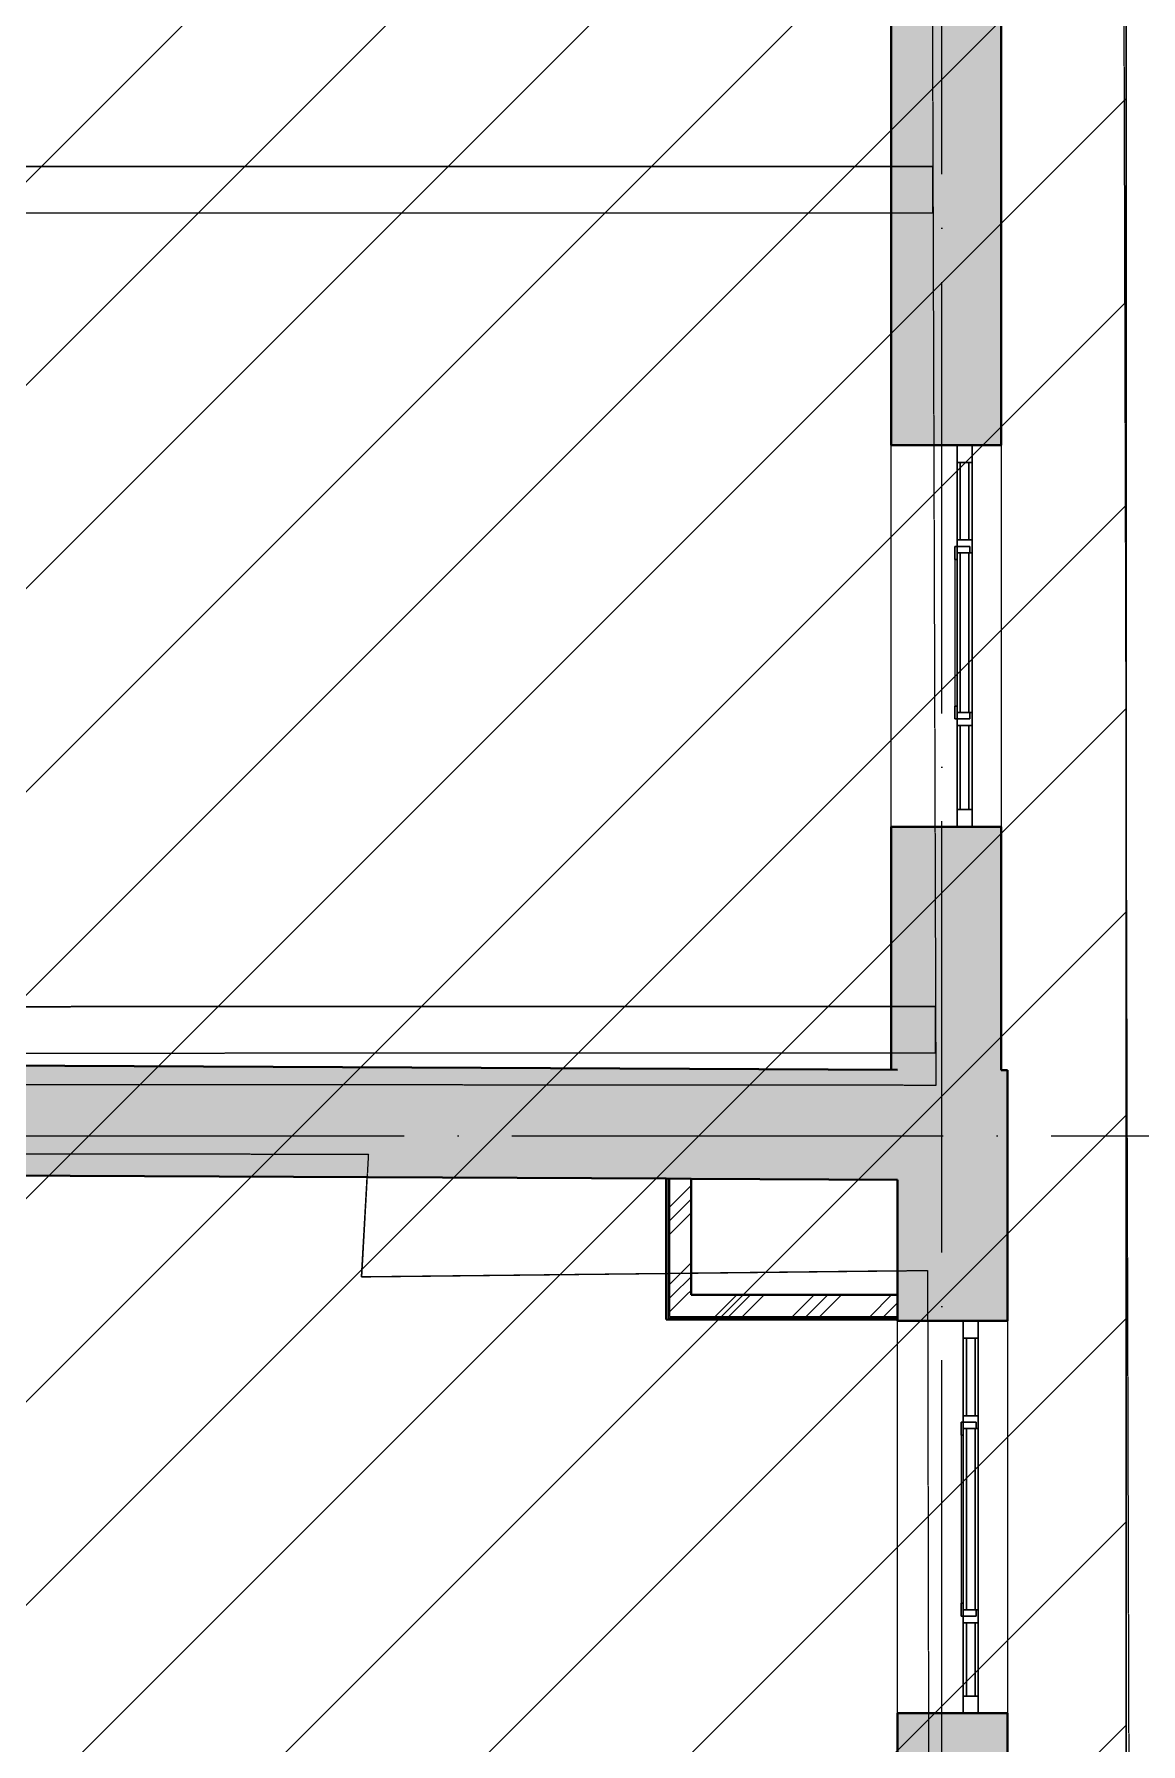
# Model space of a CAD drawing. Header units: millimetres. Extents: x 3050 to 430575, y -569542 to 36130.
# Drawn here: x 331120 to 336252, y -412884 to -404956 of the extents above; entities that cross this region are included whole.
import ezdxf

# ---------------------------------------------------------------- set-up
doc = ezdxf.new("R2010")
doc.units = ezdxf.units.MM
doc.linetypes.add('ADSK_Линия сетки', pattern=[25, 20, -2.5, 0, -2.5])
doc.linetypes.add('ADSK_Сверху', pattern=[4.5, 3, -1.5])
for name, color, linetype, lineweight in [('_ Окна', 7, 'Continuous', 30), ('Витраж', 7, 'Continuous', 18), ('Каркас', 7, 'Continuous', 18), ('Крыша', 7, 'Continuous', 18), ('Окна', 7, 'Continuous', 18), ('Оси', 7, 'Continuous', 9), ('Панели витража', 7, 'Continuous', 18), ('Перекрытие', 7, 'Continuous', 18), ('Стены внутренние', 7, 'Continuous', 18), ('Стены наружные', 7, 'Continuous', 18), ('Стены штриховка', 7, 'Continuous', 18)]:
    doc.layers.add(name, color=color, linetype=linetype, lineweight=lineweight)
pattern_1 = [(45, (279419.6, -430621.92), (-179.6051, 179.6051), []), (45, (279483.1, -430621.92), (0, 359.2102), []), (45, (279356.1, -430621.92), (0, 359.2102), [])]

# ---------------------------------------------------------------- blocks, each defined once
blk = doc.blocks.new('ADSK_БалкаЖБ_Прямоугольная - 215х453мм-861642-04 План 4-го этажа маркировочный')
at = {"layer": 'Каркас', "color": 253, "linetype": 'ADSK_Сверху', "true_color": 0xaaaaaa}
for p, q in [((-3175.2, 107.5), (-3175.2, -107.5)), ((-3175.2, 107.5), (3175.2, 107.5)), ((3175.2, -107.5), (3175.2, 107.5)), ((-3175.2, -107.5), (3175.2, -107.5))]:
    blk.add_line(p, q, dxfattribs=at)
at = {"layer": 'Каркас', "color": 253, "linetype": 'ADSK_Сверху', "true_color": 0xb2b2b2}
for p, q in [((-3175.2, -107.5), (-3175.2, 107.5)), ((3175.2, 107.5), (-3175.2, 107.5)), ((3175.2, 107.5), (3175.2, -107.5)), ((-3175.2, -107.5), (3175.2, -107.5))]:
    blk.add_line(p, q, dxfattribs=at)
blk = doc.blocks.new('ADSK_БалкаЖБ_Прямоугольная - 215х453мм-861734-04 План 4-го этажа маркировочный')
at = {"layer": 'Каркас', "color": 253, "linetype": 'ADSK_Сверху', "true_color": 0xaaaaaa}
for p, q in [((-3178, 107.5), (-3178, -107.5)), ((-3178, 107.5), (3178, 107.5)), ((3178, -107.5), (3178, 107.5)), ((-3178, -107.5), (3178, -107.5))]:
    blk.add_line(p, q, dxfattribs=at)
at = {"layer": 'Каркас', "color": 253, "linetype": 'ADSK_Сверху', "true_color": 0xb2b2b2}
for p, q in [((-3178, -107.5), (-3178, 107.5)), ((3178, 107.5), (-3178, 107.5)), ((3178, 107.5), (3178, -107.5)), ((-3178, -107.5), (3178, -107.5))]:
    blk.add_line(p, q, dxfattribs=at)
blk = doc.blocks.new('Прямоугольный импост - 70х20_60мм-1426885-04 План 4-го этажа маркировочный')
at = {"layer": 'Витраж', "color": 253, "linetype": 'ADSK_Сверху', "true_color": 0xaaaaaa}
for p, q in [((-6073.8, 23884.9), (-6143.8, 23884.9)), ((-6143.8, 23804.9), (-6143.8, 23884.9)), ((-6073.8, 23804.9), (-6073.8, 23884.9)), ((-6143.8, 23384.9), (-6143.8, 23414.9)), ((-6073.8, 23384.9), (-6073.8, 23414.9))]:
    blk.add_line(p, q, dxfattribs=at)
blk = doc.blocks.new('Прямоугольный импост - 70х20_60мм-1424482-04 План 4-го этажа маркировочный')
at = {"layer": 'Витраж', "color": 253, "linetype": 'ADSK_Сверху', "true_color": 0xaaaaaa}
for p, q in [((-80, 35), (0, 35)), ((0, 35), (0, -35)), ((0, -35), (-80, -35))]:
    blk.add_line(p, q, dxfattribs=at)
blk = doc.blocks.new('Прямоугольный импост - 70х20_60мм-1424483-04 План 4-го этажа маркировочный')
at = {"layer": 'Витраж', "color": 253, "linetype": 'ADSK_Сверху', "true_color": 0xaaaaaa}
for p, q in [((0, 35), (-80, 35)), ((0, -35), (0, 35)), ((-80, -35), (0, -35))]:
    blk.add_line(p, q, dxfattribs=at)
blk = doc.blocks.new('Прямоугольный импост - 70х20_60мм-1225850-04 План 4-го этажа маркировочный')
at = {"layer": 'Витраж', "color": 253, "linetype": 'ADSK_Сверху', "true_color": 0xaaaaaa}
for p, q in [((-6143.8, 23354.9), (-6143.8, 23384.9)), ((-6073.8, 23354.9), (-6073.8, 23384.9)), ((-6143.8, 22584.9), (-6143.8, 22614.9)), ((-6073.8, 22584.9), (-6073.8, 22614.9))]:
    blk.add_line(p, q, dxfattribs=at)
blk = doc.blocks.new('Витраж-тент со смещением вовне - 60мм 30 сдвиг-1466943-04 План 4-го этажа маркировочный')
at = {"layer": '_ Окна', "color": 253, "linetype": 'ADSK_Сверху', "true_color": 0xaaaaaa}
for p, q in [((-400, 25), (-400, -45)), ((-400, 25), (-370, 25)), ((-400, -45), (-400, 25)), ((400, 25), (370, 25)), ((400, -45), (400, 25)), ((400, -45), (400, 25)), ((-340, -45), (-400, -45)), ((-340, -35), (-340, -45)), ((340, -35), (340, -45)), ((340, -45), (400, -45))]:
    blk.add_line(p, q, dxfattribs=at)
at = {"layer": 'Окна', "color": 253, "linetype": 'ADSK_Сверху', "true_color": 0xaaaaaa}
blk.add_line((-340, -45), (340, -45), dxfattribs=at)
blk = doc.blocks.new('Прямоугольный импост - 70х20_60мм-1225113-04 План 4-го этажа маркировочный')
at = {"layer": 'Витраж', "color": 253, "linetype": 'ADSK_Сверху', "true_color": 0xaaaaaa}
for p, q in [((41084.5, 2434.5), (41054.5, 2434.5)), ((41524.5, 2434.5), (41444.5, 2434.5)), ((41524.5, 2364.5), (41524.5, 2434.5)), ((41084.5, 2364.5), (41054.5, 2364.5)), ((41524.5, 2364.5), (41444.5, 2364.5))]:
    blk.add_line(p, q, dxfattribs=at)
blk = doc.blocks.new('Прямоугольный импост - 70х60мм-1424480-04 План 4-го этажа маркировочный')
at = {"layer": 'Витраж', "color": 253, "linetype": 'ADSK_Сверху', "true_color": 0xaaaaaa}
for p, q in [((-30, 35), (30, 35)), ((30, -35), (-30, -35))]:
    blk.add_line(p, q, dxfattribs=at)
blk = doc.blocks.new('Прямоугольный импост - 70х60мм-1225009-04 План 4-го этажа маркировочный')
at = {"layer": 'Витраж', "color": 253, "linetype": 'ADSK_Сверху', "true_color": 0xaaaaaa}
for p, q in [((41084.5, 2434.5), (41084.5, 2364.5)), ((41444.5, 2434.5), (41084.5, 2434.5)), ((41444.5, 2364.5), (41444.5, 2434.5)), ((41444.5, 2364.5), (41084.5, 2364.5))]:
    blk.add_line(p, q, dxfattribs=at)
blk = doc.blocks.new('Прямоугольный импост - 70х60мм-1426887-04 План 4-го этажа маркировочный')
at = {"layer": 'Витраж', "color": 253, "linetype": 'ADSK_Сверху', "true_color": 0xaaaaaa}
for p, q in [((-6073.8, 23804.9), (-6143.8, 23804.9)), ((-6143.8, 23414.9), (-6143.8, 23804.9)), ((-6073.8, 23414.9), (-6073.8, 23804.9)), ((-6143.8, 23414.9), (-6073.8, 23414.9))]:
    blk.add_line(p, q, dxfattribs=at)
blk = doc.blocks.new('Прямоугольный импост - 70х60мм-1229542-04 План 4-го этажа маркировочный')
at = {"layer": 'Витраж', "color": 253, "linetype": 'ADSK_Сверху', "true_color": 0xaaaaaa}
for p, q in [((-6073.8, 23354.9), (-6143.8, 23354.9)), ((-6143.8, 22614.9), (-6143.8, 23354.9)), ((-6073.8, 22614.9), (-6073.8, 23354.9)), ((-6143.8, 22614.9), (-6073.8, 22614.9))]:
    blk.add_line(p, q, dxfattribs=at)
blk = doc.blocks.new('Прямоугольный импост - 70х20_60мм-1425107-04 План 4-го этажа маркировочный')
at = {"layer": 'Витраж', "color": 253, "linetype": 'ADSK_Сверху', "true_color": 0xaaaaaa}
for p, q in [((-6073.8, 27832.2), (-6143.8, 27832.2)), ((-6143.8, 27752.2), (-6143.8, 27832.2)), ((-6073.8, 27752.2), (-6073.8, 27832.2)), ((-6143.8, 27382.2), (-6143.8, 27412.2)), ((-6073.8, 27382.2), (-6073.8, 27412.2))]:
    blk.add_line(p, q, dxfattribs=at)
blk = doc.blocks.new('Прямоугольный импост - 70х20_60мм-1424706-04 План 4-го этажа маркировочный')
at = {"layer": 'Витраж', "color": 253, "linetype": 'ADSK_Сверху', "true_color": 0xaaaaaa}
for p, q in [((-80, 35), (0, 35)), ((0, 35), (0, -35)), ((0, -35), (-80, -35))]:
    blk.add_line(p, q, dxfattribs=at)
blk = doc.blocks.new('Прямоугольный импост - 70х20_60мм-1424707-04 План 4-го этажа маркировочный')
at = {"layer": 'Витраж', "color": 253, "linetype": 'ADSK_Сверху', "true_color": 0xaaaaaa}
for p, q in [((0, 35), (-80, 35)), ((0, -35), (0, 35)), ((-80, -35), (0, -35))]:
    blk.add_line(p, q, dxfattribs=at)
blk = doc.blocks.new('Прямоугольный импост - 70х20_60мм-1258612-04 План 4-го этажа маркировочный')
at = {"layer": 'Витраж', "color": 253, "linetype": 'ADSK_Сверху', "true_color": 0xaaaaaa}
for p, q in [((56008.9, 19229), (56008.9, 19199)), ((56078.9, 19229), (56078.9, 19199)), ((56008.9, 18359), (56008.9, 18329)), ((56078.9, 18359), (56078.9, 18329))]:
    blk.add_line(p, q, dxfattribs=at)
blk = doc.blocks.new('Витраж-тент со смещением вовне - 60мм 30 сдвиг-1466963-04 План 4-го этажа маркировочный')
at = {"layer": '_ Окна', "color": 253, "linetype": 'ADSK_Сверху', "true_color": 0xaaaaaa}
for p, q in [((-450, 25), (-450, -45)), ((-450, 25), (-420, 25)), ((-450, -45), (-450, 25)), ((450, 25), (420, 25)), ((450, -45), (450, 25)), ((450, -45), (450, 25)), ((-390, -45), (-450, -45)), ((-390, -35), (-390, -45)), ((390, -35), (390, -45)), ((390, -45), (450, -45))]:
    blk.add_line(p, q, dxfattribs=at)
at = {"layer": 'Окна', "color": 253, "linetype": 'ADSK_Сверху', "true_color": 0xaaaaaa}
blk.add_line((-390, -45), (390, -45), dxfattribs=at)
blk = doc.blocks.new('Прямоугольный импост - 70х60мм-1424704-04 План 4-го этажа маркировочный')
at = {"layer": 'Витраж', "color": 253, "linetype": 'ADSK_Сверху', "true_color": 0xaaaaaa}
for p, q in [((-30, 35), (30, 35)), ((30, -35), (-30, -35))]:
    blk.add_line(p, q, dxfattribs=at)
blk = doc.blocks.new('Прямоугольный импост - 70х60мм-1425109-04 План 4-го этажа маркировочный')
at = {"layer": 'Витраж', "color": 253, "linetype": 'ADSK_Сверху', "true_color": 0xaaaaaa}
for p, q in [((-6073.8, 27752.2), (-6143.8, 27752.2)), ((-6143.8, 27412.2), (-6143.8, 27752.2)), ((-6073.8, 27412.2), (-6073.8, 27752.2)), ((-6143.8, 27412.2), (-6073.8, 27412.2))]:
    blk.add_line(p, q, dxfattribs=at)
blk = doc.blocks.new('Прямоугольный импост - 70х60мм-1258614-04 План 4-го этажа маркировочный')
at = {"layer": 'Витраж', "color": 253, "linetype": 'ADSK_Сверху', "true_color": 0xaaaaaa}
for p, q in [((56078.9, 19199), (56008.9, 19199)), ((56008.9, 19199), (56008.9, 18359)), ((56078.9, 19199), (56078.9, 18359)), ((56008.9, 18359), (56078.9, 18359))]:
    blk.add_line(p, q, dxfattribs=at)
blk = doc.blocks.new('Системная панель - _AR_Стекло_40мм_привязка по центру-V78-04 План 4-го этажа маркировочный')
at = {"layer": 'Панели витража', "lineweight": 30}
for p, q in [((180, 20), (-180, 20)), ((-180, 20), (-180, -20)), ((180, -20), (180, 20)), ((-180, -20), (180, -20))]:
    blk.add_line(p, q, dxfattribs=at)
blk = doc.blocks.new('Прямоугольный импост - 70х40_60мм-1229682-04 План 4-го этажа маркировочный')
at = {"layer": 'Витраж'}
for p, q in [((41084.5, 2434.5), (41444.5, 2434.5)), ((41084.5, 2364.5), (41444.5, 2364.5))]:
    blk.add_line(p, q, dxfattribs=at)
blk = doc.blocks.new('Прямоугольный импост - 70х20_60мм-V79-04 План 4-го этажа маркировочный')
at = {"layer": 'Витраж', "lineweight": 30}
for p, q in [((-80, 35), (0, 35)), ((-80, -35), (-80, 35)), ((0, 35), (0, -35)), ((0, -35), (-80, -35))]:
    blk.add_line(p, q, dxfattribs=at)
blk = doc.blocks.new('Прямоугольный импост - 70х20_60мм-V80-04 План 4-го этажа маркировочный')
at = {"layer": 'Витраж', "lineweight": 30}
for p, q in [((0, 35), (-80, 35)), ((-80, 35), (-80, -35)), ((0, -35), (0, 35)), ((-80, -35), (0, -35))]:
    blk.add_line(p, q, dxfattribs=at)
blk = doc.blocks.new('Системная панель - _AR_Стекло_40мм_привязка по центру-V149-04 План 4-го этажа маркировочный')
at = {"layer": 'Панели витража', "lineweight": 30}
for p, q in [((195, 20), (-195, 20)), ((-195, 20), (-195, -20)), ((195, -20), (195, 20)), ((-195, -20), (195, -20))]:
    blk.add_line(p, q, dxfattribs=at)
blk = doc.blocks.new('Прямоугольный импост - 70х40_60мм-1426886-04 План 4-го этажа маркировочный')
at = {"layer": 'Витраж'}
for p, q in [((-6143.8, 23804.9), (-6143.8, 23414.9)), ((-6073.8, 23804.9), (-6073.8, 23414.9))]:
    blk.add_line(p, q, dxfattribs=at)
blk = doc.blocks.new('Системная панель - _AR_Стекло_40мм_привязка по центру-V151-04 План 4-го этажа маркировочный')
at = {"layer": 'Панели витража', "lineweight": 30}
for p, q in [((370, 20), (-370, 20)), ((-370, 20), (-370, -20)), ((370, -20), (370, 20)), ((-370, -20), (370, -20))]:
    blk.add_line(p, q, dxfattribs=at)
blk = doc.blocks.new('Прямоугольный импост - 70х40_60мм-1229684-04 План 4-го этажа маркировочный')
at = {"layer": 'Витраж'}
for p, q in [((-6143.8, 23354.9), (-6143.8, 22614.9)), ((-6073.8, 23354.9), (-6073.8, 22614.9))]:
    blk.add_line(p, q, dxfattribs=at)
blk = doc.blocks.new('Прямоугольный импост - 70х60мм-V83-04 План 4-го этажа маркировочный')
at = {"layer": 'Витраж', "lineweight": 30}
for p, q in [((-30, 35), (30, 35)), ((-30, -35), (-30, 35)), ((30, 35), (30, -35)), ((30, -35), (-30, -35))]:
    blk.add_line(p, q, dxfattribs=at)
blk = doc.blocks.new('Системная панель - _AR_Стекло_40мм_привязка по центру-V153-04 План 4-го этажа маркировочный')
at = {"layer": 'Панели витража', "lineweight": 30}
for p, q in [((180, 20), (-180, 20)), ((-180, 20), (-180, -20)), ((180, -20), (180, 20)), ((-180, -20), (180, -20))]:
    blk.add_line(p, q, dxfattribs=at)
blk = doc.blocks.new('Прямоугольный импост - 70х40_60мм-V69-04 План 4-го этажа маркировочный')
at = {"layer": 'Витраж'}
for p, q in [((-6143.8, 26502.2), (-6143.8, 26142.2)), ((-6073.8, 26502.2), (-6073.8, 26142.2))]:
    blk.add_line(p, q, dxfattribs=at)
blk = doc.blocks.new('Прямоугольный импост - 70х20_60мм-V154-04 План 4-го этажа маркировочный')
at = {"layer": 'Витраж', "lineweight": 30}
for p, q in [((-80, 35), (0, 35)), ((-80, -35), (-80, 35)), ((0, 35), (0, -35)), ((0, -35), (-80, -35))]:
    blk.add_line(p, q, dxfattribs=at)
blk = doc.blocks.new('Прямоугольный импост - 70х20_60мм-V155-04 План 4-го этажа маркировочный')
at = {"layer": 'Витраж', "lineweight": 30}
for p, q in [((0, 35), (-80, 35)), ((-80, 35), (-80, -35)), ((0, -35), (0, 35)), ((-80, -35), (0, -35))]:
    blk.add_line(p, q, dxfattribs=at)
blk = doc.blocks.new('Системная панель - _AR_Стекло_40мм_привязка по центру-V156-04 План 4-го этажа маркировочный')
at = {"layer": 'Панели витража', "lineweight": 30}
for p, q in [((170, 20), (-170, 20)), ((-170, 20), (-170, -20)), ((170, -20), (170, 20)), ((-170, -20), (170, -20))]:
    blk.add_line(p, q, dxfattribs=at)
blk = doc.blocks.new('Прямоугольный импост - 70х40_60мм-V157-04 План 4-го этажа маркировочный')
at = {"layer": 'Витраж'}
for p, q in [((56008.9, 17959), (56008.9, 18299)), ((56078.9, 17959), (56078.9, 18299))]:
    blk.add_line(p, q, dxfattribs=at)
blk = doc.blocks.new('Системная панель - _AR_Стекло_40мм_привязка по центру-1258630-04 План 4-го этажа маркировочный')
at = {"layer": 'Панели витража', "lineweight": 30}
for p, q in [((420, 20), (-420, 20)), ((-420, 20), (-420, -20)), ((420, -20), (420, 20)), ((-420, -20), (420, -20))]:
    blk.add_line(p, q, dxfattribs=at)
blk = doc.blocks.new('Прямоугольный импост - 70х40_60мм-1258613-04 План 4-го этажа маркировочный')
at = {"layer": 'Витраж'}
for p, q in [((56008.9, 18359), (56008.9, 19199)), ((56078.9, 18359), (56078.9, 19199))]:
    blk.add_line(p, q, dxfattribs=at)
blk = doc.blocks.new('Прямоугольный импост - 70х60мм-V158-04 План 4-го этажа маркировочный')
at = {"layer": 'Витраж', "lineweight": 30}
for p, q in [((-30, 35), (30, 35)), ((-30, -35), (-30, 35)), ((30, 35), (30, -35)), ((30, -35), (-30, -35))]:
    blk.add_line(p, q, dxfattribs=at)

msp = doc.modelspace()

# ---------------------------------------------------------------- hatches: boundary and pattern name
at = {"lineweight": 13, "true_color": 0x636466}
h = msp.add_hatch(dxfattribs=at)
h.set_pattern_fill('ANSI31', color=251, scale=210)
h.set_pattern_definition([(45, (-1812091.45, -109463.3), (-471.46345, 471.46345), [])])
h.paths.add_polyline_path([(336184.02, -379783.78), (293385.25, -379662.32), (293385.25, -437206.01), (336184.02, -437327.46)])
at = {"layer": 'Стены внутренние', "lineweight": 9}
h = msp.add_hatch(dxfattribs=at)
h.set_pattern_fill('FP_1', color=256, style=0, pattern_type=2)
h.set_pattern_definition(pattern_1)
h.paths.add_polyline_path([(334166.8, -410802.39), (334166.8, -410263.96), (334066.8, -410263.5), (334066.8, -410802.39)])
h = msp.add_hatch(dxfattribs=at)
h.set_pattern_fill('FP_1', color=256, style=0, pattern_type=2)
h.set_pattern_definition(pattern_1)
h.paths.add_polyline_path([(335123.55, -410902.39), (335123.55, -410802.39), (334066.8, -410802.39), (334066.8, -410902.39), (335121.29, -410902.39)])
at = {"layer": 'Стены наружные', "true_color": 0xc0c0c0}
h = msp.add_hatch(color=9, dxfattribs=at)
h.paths.add_polyline_path([(335605.06, -409760.6), (335605.06, -408631.63), (335095.06, -408631.63), (335095.06, -409758.24), (335288.44, -409759.14)])
h.paths.add_polyline_path([(335605.06, -406861.63), (335605.06, -404560.33), (335095.06, -404560.33), (335095.06, -406861.63), (335539.02, -406861.63)])
h.paths.add_polyline_path([(335446.28, -402790.33), (335605.06, -402790.33), (335605.06, -400313.63), (335095.06, -400313.63), (335095.06, -402790.33), (335288.44, -402790.33)])
h.paths.add_polyline_path([(335109.28, -398543.63), (335605.06, -398543.63), (335605.06, -395978.53), (335095.06, -395978.53), (335095.06, -398543.63)])
h.paths.add_polyline_path([(335095.06, -394208.53), (335605.06, -394208.53), (335605.06, -386862.71), (335095.06, -386862.71), (335095.06, -393812.97)])
h = msp.add_hatch(color=9, dxfattribs=at)
h.paths.add_polyline_path([(335123.55, -410268.38), (335123.55, -409758.37), (330619.77, -409737.58), (330617.41, -410247.57), (333994.95, -410263.17)])
h.paths.add_polyline_path([(329727.83, -410243.47), (329730.18, -409733.47), (328656.05, -409728.51), (328653.69, -410238.51), (329715.28, -410243.41)])
h = msp.add_hatch(color=9, dxfattribs=at)
h.paths.add_polyline_path([(335633.55, -421579.62), (335632.43, -421113.82), (335123.55, -421113.82), (335123.55, -421579.62), (335283.31, -421579.62)])
h.paths.add_polyline_path([(335628.04, -419293.82), (335633.55, -419293.82), (335633.55, -416423.95), (335123.55, -416423.95), (335123.55, -419293.82), (335283.31, -419293.82)])
h.paths.add_polyline_path([(335259.15, -415573.95), (335633.55, -415573.95), (335633.55, -414578.75), (335123.55, -414578.75), (335123.55, -415573.95)])
h.paths.add_polyline_path([(335614.63, -413728.75), (335633.55, -413728.75), (335633.55, -412742.88), (335123.55, -412742.88), (335123.55, -413728.75), (335443.4, -413728.75)])
h.paths.add_polyline_path([(335633.55, -410922.88), (335633.55, -409760.73), (335123.55, -409758.37), (335123.55, -410922.88), (335607.86, -410922.88)])

# ---------------------------------------------------------------- linework, layer by layer
at = {"color": 251, "lineweight": 30, "true_color": 0x636466}
msp.add_lwpolyline([(293385.25, -379662.32), (336184.02, -379783.78), (336184.02, -437327.46), (293385.25, -437206.01)], close=True, dxfattribs=at)
at = {"layer": 'Крыша', "color": 253, "linetype": 'ADSK_Сверху', "true_color": 0xaaaaaa, "flags": 128}
msp.add_lwpolyline([(336122.08, -386428.98), (336133.34, -390452.01), (336144.6, -394475.03), (336155.86, -398498.06), (336167.12, -402521.08), (336178.39, -406544.11), (336189.65, -410567.14), (336200.91, -414590.16), (336212.17, -418613.19), (336223.43, -422636.21)], dxfattribs=at)
at = {"layer": 'Оси', "linetype": 'ADSK_Линия сетки', "ltscale": 100}
for p, q in [((335329.52, -435606.71), (335329.52, -386087.13)), ((268333.38, -410065.13), (336561.32, -410065.13))]:
    msp.add_line(p, q, dxfattribs=at)
at = {"layer": 'Перекрытие', "color": 9, "linetype": 'ADSK_Сверху', "true_color": 0xaad4d4}
for p, q in [((335262.96, -397725.21), (335300.76, -409572.69)), ((335300.76, -409572.69), (335301.59, -409830.85)), ((335301.59, -409830.85), (328945.18, -409826.04)), ((329166.64, -410146.85), (332669.98, -410149.61)), ((332669.98, -410149.61), (332638.46, -410718.54)), ((332638.46, -410718.54), (335263.36, -410689.14)), ((335263.36, -410689.14), (335285.53, -421651.89))]:
    msp.add_line(p, q, dxfattribs=at)
at = {"layer": 'Перекрытие', "color": 136, "true_color": 0x008080}
for p, q in [((332638.46, -410718.54), (332664.03, -410257.02)), ((334051.8, -410702.71), (332638.46, -410718.54)), ((335123.55, -410690.71), (334166.8, -410701.42))]:
    msp.add_line(p, q, dxfattribs=at)
at = {"layer": 'Стены внутренние', "lineweight": 40}
for p, q in [((334051.8, -410263.43), (334051.8, -410917.39)), ((334166.8, -410263.96), (334051.8, -410263.43)), ((334166.8, -410802.39), (334166.8, -410263.96)), ((335123.55, -410802.39), (334166.8, -410802.39)), ((335123.55, -410917.39), (335123.55, -410802.39)), ((334051.8, -410917.39), (335123.55, -410917.39))]:
    msp.add_line(p, q, dxfattribs=at)
at = {"layer": 'Стены наружные', "lineweight": 40}
for p, q in [((335095.06, -404560.33), (335095.06, -406861.63)), ((335605.06, -406861.63), (335605.06, -404560.33)), ((335095.06, -406861.63), (335605.06, -406861.63)), ((335605.06, -408631.63), (335095.06, -408631.63)), ((335095.06, -408631.63), (335095.06, -409758.24)), ((335605.06, -409760.6), (335605.06, -408631.63)), ((335123.55, -409758.37), (330619.77, -409737.58)), ((335633.55, -409760.73), (335605.06, -409760.6)), ((335633.55, -410922.88), (335633.55, -409760.73)), ((330617.41, -410247.57), (334051.8, -410263.43)), ((334166.8, -410263.96), (335123.55, -410268.38)), ((335123.55, -410268.38), (335123.55, -410802.39)), ((335123.55, -410917.39), (335123.55, -410922.88)), ((335123.55, -410922.88), (335633.55, -410922.88)), ((335633.55, -412742.88), (335123.55, -412742.88)), ((335123.55, -412742.88), (335123.55, -413728.75)), ((335633.55, -413728.75), (335633.55, -412742.88))]:
    msp.add_line(p, q, dxfattribs=at)
at = {"layer": 'Стены наружные'}
for p, q in [((335095.06, -408631.63), (335095.06, -406861.63)), ((335605.06, -406861.63), (335605.06, -408631.63)), ((335123.55, -412742.88), (335123.55, -410922.88)), ((335633.55, -410922.88), (335633.55, -412742.88))]:
    msp.add_line(p, q, dxfattribs=at)
at = {"layer": 'Стены штриховка'}
for p, q in [((334060.8, -410263.47), (334060.8, -410908.39)), ((334066.8, -410263.5), (334066.8, -410902.39)), ((334060.8, -410908.39), (335123.55, -410908.39)), ((334066.8, -410902.39), (335123.55, -410902.39))]:
    msp.add_line(p, q, dxfattribs=at)

# ---------------------------------------------------------------- block references
at = {"layer": '_ Окна', "color": 253, "linetype": 'ADSK_Сверху', "true_color": 0xaaaaaa, "rotation": 270.0000000000003}
for name, p in [('Витраж-тент со смещением вовне - 60мм 30 сдвиг-1466943-04 План 4-го этажа маркировочный', (335435.06, -407731.63)), ('Витраж-тент со смещением вовне - 60мм 30 сдвиг-1466963-04 План 4-го этажа маркировочный', (335463.55, -411842.88))]:
    msp.add_blockref(name, p, dxfattribs=at)
at = {"layer": 'Витраж', "color": 253, "linetype": 'ADSK_Сверху', "true_color": 0xaaaaaa}
for name, p, rotation in [('Прямоугольный импост - 70х20_60мм-1424483-04 План 4-го этажа маркировочный', (335435.06, -406861.63), 90.00000000000031), ('Прямоугольный импост - 70х20_60мм-1225113-04 План 4-го этажа маркировочный', (337834.57, -448386.08), 90), ('Прямоугольный импост - 70х60мм-1225009-04 План 4-го этажа маркировочный', (337834.57, -448386.08), 90), ('Прямоугольный импост - 70х20_60мм-1225850-04 План 4-го этажа маркировочный', (329326.31, -384746.69), 180), ('Прямоугольный импост - 70х60мм-1229542-04 План 4-го этажа маркировочный', (329326.31, -384746.69), 180), ('Прямоугольный импост - 70х20_60мм-1426885-04 План 4-го этажа маркировочный', (329326.31, -384746.69), 180), ('Прямоугольный импост - 70х60мм-1426887-04 План 4-го этажа маркировочный', (329326.31, -384746.69), 180), ('Прямоугольный импост - 70х20_60мм-1424707-04 План 4-го этажа маркировочный', (335463.55, -410922.88), 90.00000000000031), ('Прямоугольный импост - 70х20_60мм-1225113-04 План 4-го этажа маркировочный', (337863.06, -452447.34), 90), ('Прямоугольный импост - 70х60мм-1225009-04 План 4-го этажа маркировочный', (337863.06, -452447.34), 90), ('Прямоугольный импост - 70х20_60мм-1425107-04 План 4-го этажа маркировочный', (329354.8, -384910.64), 180), ('Прямоугольный импост - 70х60мм-1425109-04 План 4-го этажа маркировочный', (329354.8, -384910.64), 180)]:
    msp.add_blockref(name, p, dxfattribs=dict(at, rotation=rotation))
at = {"layer": 'Витраж'}
for name, p, rotation in [('Прямоугольный импост - 70х20_60мм-V80-04 План 4-го этажа маркировочный', (335435.06, -406861.63), 90.00000000000031), ('Прямоугольный импост - 70х40_60мм-1229682-04 План 4-го этажа маркировочный', (337834.57, -448386.08), 90), ('Прямоугольный импост - 70х40_60мм-1229684-04 План 4-го этажа маркировочный', (329326.31, -384746.69), 180), ('Прямоугольный импост - 70х40_60мм-1426886-04 План 4-го этажа маркировочный', (329326.31, -384746.69), 180), ('Прямоугольный импост - 70х20_60мм-V155-04 План 4-го этажа маркировочный', (335463.55, -410922.88), 90.00000000000031), ('Прямоугольный импост - 70х40_60мм-V69-04 План 4-го этажа маркировочный', (329354.8, -384860.64), 180)]:
    msp.add_blockref(name, p, dxfattribs=dict(at, rotation=rotation))
at = {"layer": 'Витраж', "color": 253, "linetype": 'ADSK_Сверху', "true_color": 0xaaaaaa, "extrusion": (0, 0, -1), "rotation": 269.9999999999997}
for name, p in [('Прямоугольный импост - 70х60мм-1424480-04 План 4-го этажа маркировочный', (-335435.06, -407331.63)), ('Прямоугольный импост - 70х60мм-1424480-04 План 4-го этажа маркировочный', (-335435.06, -408131.63)), ('Прямоугольный импост - 70х20_60мм-1424482-04 План 4-го этажа маркировочный', (-335435.06, -408631.63)), ('Прямоугольный импост - 70х60мм-1424704-04 План 4-го этажа маркировочный', (-335463.55, -411392.88)), ('Прямоугольный импост - 70х60мм-1424704-04 План 4-го этажа маркировочный', (-335463.55, -412292.88)), ('Прямоугольный импост - 70х20_60мм-1424706-04 План 4-го этажа маркировочный', (-335463.55, -412742.88))]:
    msp.add_blockref(name, p, dxfattribs=at)
at = {"layer": 'Витраж', "extrusion": (0, 0, -1), "rotation": 269.9999999999997}
for name, p in [('Прямоугольный импост - 70х60мм-V83-04 План 4-го этажа маркировочный', (-335435.06, -407331.63)), ('Прямоугольный импост - 70х60мм-V83-04 План 4-го этажа маркировочный', (-335435.06, -408131.63)), ('Прямоугольный импост - 70х20_60мм-V79-04 План 4-го этажа маркировочный', (-335435.06, -408631.63)), ('Прямоугольный импост - 70х60мм-V158-04 План 4-го этажа маркировочный', (-335463.55, -411392.88)), ('Прямоугольный импост - 70х60мм-V158-04 План 4-го этажа маркировочный', (-335463.55, -412292.88)), ('Прямоугольный импост - 70х20_60мм-V154-04 План 4-го этажа маркировочный', (-335463.55, -412742.88))]:
    msp.add_blockref(name, p, dxfattribs=at)
at = {"layer": 'Витраж', "color": 253, "linetype": 'ADSK_Сверху', "true_color": 0xaaaaaa}
for name in ['Прямоугольный импост - 70х20_60мм-1258612-04 План 4-го этажа маркировочный', 'Прямоугольный импост - 70х60мм-1258614-04 План 4-го этажа маркировочный']:
    msp.add_blockref(name, (279419.61, -430621.92), dxfattribs=at)
at = {"layer": 'Витраж'}
for name in ['Прямоугольный импост - 70х40_60мм-1258613-04 План 4-го этажа маркировочный', 'Прямоугольный импост - 70х40_60мм-V157-04 План 4-го этажа маркировочный']:
    msp.add_blockref(name, (279419.61, -430621.92), dxfattribs=at)
at = {"layer": 'Каркас', "color": 253, "linetype": 'ADSK_Сверху', "true_color": 0xaaaaaa}
msp.add_blockref('ADSK_БалкаЖБ_Прямоугольная - 215х453мм-861642-04 План 4-го этажа маркировочный', (332113.14, -405676.79), dxfattribs=at)
at = {"layer": 'Каркас', "color": 253, "linetype": 'ADSK_Сверху', "true_color": 0xaaaaaa, "rotation": 0.01032542419810722}
msp.add_blockref('ADSK_БалкаЖБ_Прямоугольная - 215х453мм-861734-04 План 4-го этажа маркировочный', (332122.75, -409573.27), dxfattribs=at)
at = {"layer": 'Панели витража', "rotation": 270.0000000000003}
for name, p in [('Системная панель - _AR_Стекло_40мм_привязка по центру-V78-04 План 4-го этажа маркировочный', (335435.06, -407121.63)), ('Системная панель - _AR_Стекло_40мм_привязка по центру-V151-04 План 4-го этажа маркировочный', (335435.06, -407731.63)), ('Системная панель - _AR_Стекло_40мм_привязка по центру-V149-04 План 4-го этажа маркировочный', (335435.06, -408356.63)), ('Системная панель - _AR_Стекло_40мм_привязка по центру-V153-04 План 4-го этажа маркировочный', (335463.55, -411182.88)), ('Системная панель - _AR_Стекло_40мм_привязка по центру-1258630-04 План 4-го этажа маркировочный', (335463.55, -411842.88)), ('Системная панель - _AR_Стекло_40мм_привязка по центру-V156-04 План 4-го этажа маркировочный', (335463.55, -412492.88))]:
    msp.add_blockref(name, p, dxfattribs=at)

doc.saveas('drawing.dxf')
